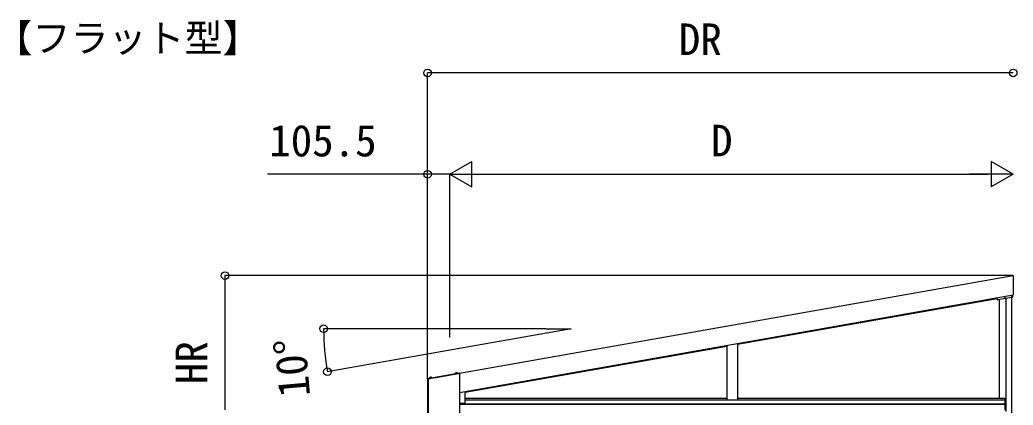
# Model space of a CAD drawing. Units: millimetres, scale not verified. Extents: x -10500 to 10500, y -15600 to 15524.
# Drawn here: x -1472 to 3236, y -2506 to -681 of the extents above; entities that cross this region are included whole.
import ezdxf
from ezdxf.enums import TextEntityAlignment as Align

# ---------------------------------------------------------------- set-up
doc = ezdxf.new("R2010")
doc.units = ezdxf.units.MM
doc.header["$LTSCALE"] = 80
for name, color, linetype in [('0-2_USER1', 3, 'Continuous'), ('0-4_YKK_A1', 4, 'Continuous'), ('0-5_YKK_D', 6, 'Continuous')]:
    doc.layers.add(name, color=color, linetype=linetype)
doc.styles.add('ＭＳ ゴシック', font='')
doc.styles.get('ＭＳ ゴシック').set_extended_font_data('MS Gothic')

msp = doc.modelspace()

# ---------------------------------------------------------------- linework, layer by layer
at = {"layer": '0-4_YKK_A1'}
for p, q in [((611.3, -2446.81), (3235.3, -1984.13)), ((1928.55, -2217.6), (3160.65, -2000.34)), ((3161.34, -2006.24), (3161.34, -2006.24)), ((3198.76, -2001.67), (3163.65, -2007.86)), ((3171.3, -2473.5), (3171.3, -2006.51)), ((3197.23, -1999.08), (3197.23, -1990.84)), ((3198.76, -2001.67), (3199.11, -2001.25)), ((3200.31, -1999.79), (3199.14, -2001.19)), ((3200.66, -1999.76), (3229.8, -1994.62)), ((3201.3, -1999.64), (3201.3, -2536.5)), ((3201.3, -1999.64), (3201.3, -2473.5)), ((3229.8, -1994.63), (3229.8, -1985.1)), ((3229.8, -1992.55), (3229.8, -1985.1)), ((3229.8, -1992.55), (3229.8, -1994.58)), ((3229.8, -1994.59), (3229.8, -1994.58)), ((3229.8, -4515.5), (3229.8, -1994.63)), ((3234.8, -1993.71), (3234.8, -1984.25)), ((1142.24, -2356.24), (1878.55, -2226.41)), ((1878.55, -2223.36), (1878.55, -2481.5)), ((1928.55, -2214.53), (1928.55, -2481.5)), ((602.65, -2353.79), (602.74, -2354.29)), ((459.42, -2381.68), (459.49, -2381.58)), ((612.14, -2355.17), (459.49, -2382.09)), ((460.19, -2381.96), (460.6, -2381.38)), ((460.3, -2381.99), (460.3, -4518.5)), ((462.2, -2381.99), (460.3, -2381.99)), ((461.3, -2381.77), (461.7, -2381.19)), ((461.8, -2381.99), (461.8, -4518.5)), ((611.3, -2355.49), (462.2, -2381.78)), ((462.2, -2381.78), (462.2, -4518.5)), ((462.4, -2381.57), (462.81, -2380.99)), ((463.51, -2381.38), (463.91, -2380.8)), ((464.61, -2381.18), (465.02, -2380.6)), ((465.72, -2380.99), (466.12, -2380.41)), ((466.82, -2380.79), (467.23, -2380.22)), ((467.93, -2380.6), (468.33, -2380.02)), ((479.64, -2376), (468.02, -2378.04)), ((469.03, -2380.4), (469.44, -2379.83)), ((470.14, -2380.21), (470.55, -2379.63)), ((471.25, -2380.01), (471.65, -2379.44)), ((472.35, -2379.82), (472.76, -2379.24)), ((473.46, -2379.62), (473.86, -2379.05)), ((474.56, -2379.43), (474.97, -2378.85)), ((475.67, -2379.23), (476.07, -2378.66)), ((476.77, -2379.04), (477.18, -2378.46)), ((477.88, -2378.85), (478.28, -2378.27)), ((478.98, -2378.65), (479.39, -2378.07)), ((479.55, -2375.49), (479.64, -2376)), ((480.09, -2378.46), (480.49, -2377.88)), ((481.19, -2378.26), (481.6, -2377.68)), ((482.3, -2378.07), (482.71, -2377.49)), ((483.41, -2377.87), (483.81, -2377.29)), ((484.51, -2377.68), (484.92, -2377.1)), ((485.62, -2377.48), (486.02, -2376.9)), ((486.72, -2377.29), (487.13, -2376.71)), ((487.83, -2377.09), (488.23, -2376.51)), ((488.93, -2376.9), (489.34, -2376.32)), ((490.04, -2376.7), (490.44, -2376.12)), ((491.14, -2376.51), (491.55, -2375.93)), ((492.25, -2376.31), (492.65, -2375.73)), ((493.35, -2376.12), (493.76, -2375.54)), ((494.46, -2375.92), (494.87, -2375.34)), ((495.57, -2375.73), (495.97, -2375.15)), ((496.67, -2375.53), (497.08, -2374.95)), ((497.78, -2375.34), (498.18, -2374.76)), ((498.88, -2375.14), (499.29, -2374.56)), ((499.99, -2374.95), (500.39, -2374.37)), ((501.09, -2374.75), (501.5, -2374.17)), ((502.2, -2374.56), (502.6, -2373.98)), ((503.3, -2374.36), (503.71, -2373.78)), ((504.41, -2374.17), (504.82, -2373.59)), ((505.52, -2373.97), (505.92, -2373.39)), ((506.62, -2373.78), (507.03, -2373.2)), ((507.73, -2373.58), (508.13, -2373)), ((508.83, -2373.39), (509.24, -2372.81)), ((509.94, -2373.19), (510.34, -2372.61)), ((511.04, -2373), (511.45, -2372.42)), ((512.15, -2372.8), (512.55, -2372.22)), ((513.25, -2372.61), (513.66, -2372.03)), ((514.36, -2372.41), (514.76, -2371.83)), ((515.46, -2372.22), (515.87, -2371.64)), ((516.57, -2372.02), (516.98, -2371.44)), ((517.68, -2371.83), (518.08, -2371.25)), ((518.78, -2371.63), (519.19, -2371.05)), ((519.89, -2371.44), (520.29, -2370.86)), ((520.99, -2371.24), (521.4, -2370.66)), ((522.1, -2371.05), (522.5, -2370.47)), ((523.2, -2370.85), (523.61, -2370.27)), ((524.31, -2370.66), (524.71, -2370.08)), ((525.41, -2370.46), (525.82, -2369.88)), ((526.52, -2370.27), (526.92, -2369.69)), ((527.62, -2370.07), (528.03, -2369.49)), ((528.73, -2369.88), (529.14, -2369.3)), ((529.84, -2369.68), (530.24, -2369.1)), ((530.94, -2369.49), (531.35, -2368.91)), ((532.05, -2369.29), (532.45, -2368.71)), ((533.15, -2369.1), (533.56, -2368.52)), ((534.26, -2368.9), (534.66, -2368.32)), ((535.36, -2368.71), (535.77, -2368.13)), ((536.47, -2368.51), (536.87, -2367.93)), ((537.57, -2368.32), (537.98, -2367.74)), ((538.68, -2368.12), (539.08, -2367.54)), ((539.78, -2367.93), (540.19, -2367.35)), ((540.89, -2367.73), (541.3, -2367.16)), ((542, -2367.54), (542.4, -2366.96)), ((543.1, -2367.34), (543.51, -2366.77)), ((544.21, -2367.15), (544.61, -2366.57)), ((545.31, -2366.95), (545.72, -2366.38)), ((546.42, -2366.76), (546.82, -2366.18)), ((547.52, -2366.56), (547.93, -2365.99)), ((548.63, -2366.37), (549.03, -2365.79)), ((549.73, -2366.17), (550.14, -2365.6)), ((550.84, -2365.98), (551.25, -2365.4)), ((551.95, -2365.79), (552.35, -2365.21)), ((553.05, -2365.59), (553.46, -2365.01)), ((554.16, -2365.4), (554.56, -2364.82)), ((555.26, -2365.2), (555.67, -2364.62)), ((556.37, -2365.01), (556.77, -2364.43)), ((557.47, -2364.81), (557.88, -2364.23)), ((558.58, -2364.62), (558.98, -2364.04)), ((559.68, -2364.42), (560.09, -2363.84)), ((560.79, -2364.23), (561.19, -2363.65)), ((561.89, -2364.03), (562.3, -2363.45)), ((563, -2363.84), (563.41, -2363.26)), ((564.11, -2363.64), (564.51, -2363.06)), ((565.21, -2363.45), (565.62, -2362.87)), ((566.32, -2363.25), (566.72, -2362.67)), ((567.42, -2363.06), (567.83, -2362.48)), ((568.53, -2362.86), (568.93, -2362.28)), ((569.63, -2362.67), (570.04, -2362.09)), ((570.74, -2362.47), (571.14, -2361.89)), ((571.84, -2362.28), (572.25, -2361.7)), ((572.95, -2362.08), (573.35, -2361.5)), ((574.05, -2361.89), (574.46, -2361.31)), ((575.16, -2361.69), (575.57, -2361.11)), ((576.27, -2361.5), (576.67, -2360.92)), ((577.37, -2361.3), (577.78, -2360.72)), ((578.48, -2361.11), (578.88, -2360.53)), ((579.58, -2360.91), (579.99, -2360.33)), ((580.69, -2360.72), (581.09, -2360.14)), ((581.79, -2360.52), (582.2, -2359.94)), ((582.9, -2360.33), (583.3, -2359.75)), ((584, -2360.13), (584.41, -2359.55)), ((585.11, -2359.94), (585.52, -2359.36)), ((586.21, -2359.74), (586.62, -2359.16)), ((587.32, -2359.55), (587.73, -2358.97)), ((588.43, -2359.35), (588.83, -2358.77)), ((589.53, -2359.16), (589.94, -2358.58)), ((590.64, -2358.96), (591.04, -2358.38)), ((602.74, -2354.29), (591.12, -2356.34)), ((591.74, -2358.77), (592.15, -2358.19)), ((592.85, -2358.57), (593.25, -2357.99)), ((593.95, -2358.38), (594.36, -2357.8)), ((595.06, -2358.18), (595.46, -2357.6)), ((596.16, -2357.99), (596.57, -2357.41)), ((597.27, -2357.79), (597.68, -2357.21)), ((598.38, -2357.6), (598.78, -2357.02)), ((599.48, -2357.4), (599.89, -2356.82)), ((600.59, -2357.21), (600.99, -2356.63)), ((601.69, -2357.01), (602.1, -2356.43)), ((602.8, -2356.82), (603.2, -2356.24)), ((603.9, -2356.62), (604.31, -2356.04)), ((605.01, -2356.43), (605.41, -2355.85)), ((606.11, -2356.23), (606.52, -2355.65)), ((607.22, -2356.04), (607.62, -2355.46)), ((608.32, -2355.84), (608.73, -2355.26)), ((609.43, -2355.65), (609.84, -2355.07)), ((610.54, -2355.45), (610.94, -2354.87)), ((611.3, -2355.49), (611.3, -4518.5)), ((611.64, -2355.26), (612.05, -2354.68)), ((638.04, -2445.15), (1142.24, -2356.24)), ((636.6, -2442.35), (636.6, -2498.43)), ((637.6, -2498.34), (637.6, -2442.17)), ((638.04, -2447.02), (638.04, -2442.1)), ((638.38, -2447.02), (638.04, -2447.02)), ((638.41, -2480.03), (638.41, -2447.52)), ((638.07, -2481.5), (3197.8, -2481.5)), ((638.41, -2473.5), (1878.55, -2473.5)), ((1928.55, -2473.5), (3201.3, -2473.5)), ((3198.1, -2528.5), (3198.1, -2473.5)), ((3201, -2528.5), (3201, -2473.5)), ((636.6, -2498.43), (611.3, -2498.43)), ((611.3, -2499.59), (3197.8, -2499.59)), ((611.3, -2501.5), (3197.8, -2501.5))]:
    msp.add_line(p, q, dxfattribs=at)
for points in [[(611.29, -2355.42), (3235.3, -1892.74), (3235.3, -1984.13)], [(3161.34, -2006.24), (3161.62, -2005.83), (3160.13, -1997.38)], [(3229.8, -1994.59), (3234.8, -1993.71), (3234.8, -1993.75), (3229.8, -1994.63), (3229.8, -1994.62)], [(602.65, -2353.79), (591.03, -2355.84), (591.12, -2356.34)], [(479.55, -2375.49), (467.93, -2377.54), (468.02, -2378.04)], [(637.6, -2498.34), (638.07, -2497.67), (638.07, -2480.53), (638.38, -2480.53)]]:
    msp.add_lwpolyline(points, dxfattribs=at)
for points in [[(459.06, -2379.63), (611.7, -2352.71), (612.05, -2354.68), (459.41, -2381.59)], [(459.41, -2381.59), (612.05, -2354.68), (612.14, -2355.17), (459.49, -2382.09)], [(3197.8, -2473.5), (3201.3, -2473.5), (3201.3, -2528.5), (3197.8, -2528.5)]]:
    msp.add_lwpolyline(points, close=True, dxfattribs=at)
for centre in [(597.84, -2360.47), (474.74, -2382.17)]:
    msp.add_arc(centre, 8.23, 54.2189, 145.7811, dxfattribs=at)
for centre, major_axis, ratio, start_param, end_param in [((3163.31, -2005.89), (1.15, 1.64), 0.99628, 2.358058, 3.9251274), ((3199.23, -1999.07), (1.29, 1.54), 0.995504, 2.271148, 2.5023276), ((3199.11, -1999.22), (-1.01, 1.75), 0.909365, 1.2511638, 2.5889153), ((3199.11, -1999.22), (0, 2.03), 0.060227, 3.2133382, 3.3852965), ((3200.32, -1997.78), (1.29, 1.54), 0.995504, 3.8400791, 4.0120374), ((638.38, -2447.52), (0, 0.5), 0.061163, 4.712389, 6.2831853), ((638.38, -2480.03), (0, 0.5), 0.061163, 3.1415927, 4.712389), ((636.6, -2498.34), (-1, 0), 0.087489, 1.5707963, 3.0805061)]:
    msp.add_ellipse(centre, major_axis=major_axis, ratio=ratio, start_param=start_param, end_param=end_param, dxfattribs=at)
at = {"layer": '0-5_YKK_D'}
for p, q in [((460.3, -2380.99), (460.3, -931.74)), ((3235.8, -932.74), (460.3, -932.74)), ((565.8, -1412.74), (669.72, -1352.74)), ((669.72, -1472.74), (669.72, -1352.74)), ((3235.8, -1412.74), (3131.88, -1352.74)), ((3131.88, -1352.74), (3131.88, -1472.74)), ((460.3, -2380.99), (460.3, -1411.74)), ((565.8, -2184), (565.8, -1411.74)), ((565.8, -2184), (565.8, -1411.74)), ((565.8, -1412.74), (669.72, -1472.74)), ((565.8, -1412.74), (773.65, -1412.74)), ((685.8, -1412.74), (3115.8, -1412.74)), ((3235.8, -1412.74), (3027.95, -1412.74)), ((3235.8, -1412.74), (3131.88, -1472.74)), ((3234.3, -1892.74), (-500.7, -1892.74)), ((-499.7, -2528.5), (-499.7, -1892.74)), ((1020.57, -2144.27), (-33.65, -2144.27)), ((1024.2, -2164.94), (-15.8, -2348.32))]:
    msp.add_line(p, q, dxfattribs=at)
for points in [[(565.8, -1412.74), (460.3, -1412.74), (-299.06, -1412.74)], [(1021.57, -2144.27), (1141.44, -2144.27), (1025.18, -2164.77)]]:
    msp.add_lwpolyline(points, dxfattribs=at)
for centre in [(460.3, -932.74), (3235.8, -932.74), (460.3, -1412.74), (-499.7, -1892.74), (-32.65, -2144.27), (-14.81, -2348.14)]:
    msp.add_circle(centre, 18, dxfattribs=at)
msp.add_arc((1141.44, -2144.27), 1174.09, 180, 190, dxfattribs=at)

# ---------------------------------------------------------------- texts
at = {"layer": '0-2_USER1', "style": 'ＭＳ ゴシック'}
msp.add_text('【フラット型】', height=132, dxfattribs=at).set_placement((-1592.38, -873.23), align=Align.BOTTOM_LEFT)
at = {"layer": '0-5_YKK_D', "style": 'ＭＳ ゴシック'}
for s, p in [('DR', (1651, -892.74)), ('105.5', (-290.36, -1372.74)), ('D', (1804.02, -1372.74))]:
    msp.add_text(s, height=149.6, dxfattribs=at).set_placement(p, align=Align.BOTTOM_LEFT)
for s, rotation, p in [('HR', 90, (-539.7, -2407.09)), ('10°', 95, (-51.84, -2458.1))]:
    msp.add_text(s, height=149.6, rotation=rotation, dxfattribs=at).set_placement(p, align=Align.BOTTOM_LEFT)

doc.saveas('drawing.dxf')
